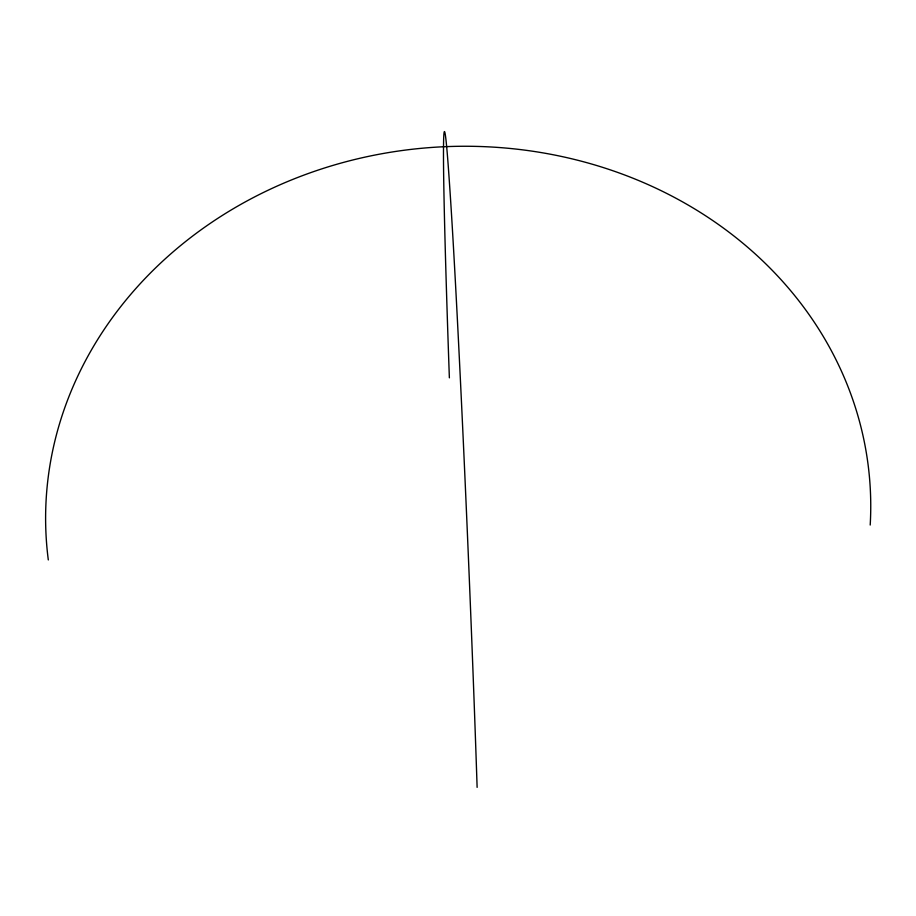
<?xml version="1.0" encoding="UTF-8"?>
<svg xmlns="http://www.w3.org/2000/svg" width="916" height="916" viewBox="0 0 916 916"><rect width="100%" height="100%" fill="white"/><g stroke="black" fill="none" stroke-linecap="round" stroke-linejoin="round"><path stroke-width="1.37" d="M48.308 559.939A412.772 365.69 -3.9 0 1 445.313 146.674A412.772 365.69 -3.9 0 1 870.2 525.04M449.367 377.85A423.135 5.943 87.6 0 1 449.378 181.941A423.135 5.943 87.6 0 1 477.121 787.371"/></g></svg>
